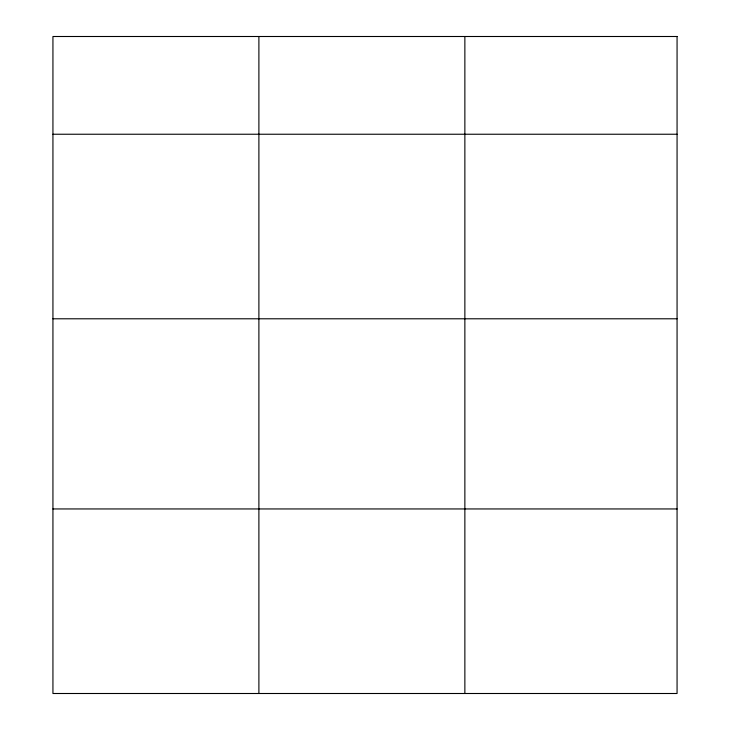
<?xml version="1.0" encoding="UTF-8"?>
<svg xmlns="http://www.w3.org/2000/svg" width="730" height="730" viewBox="0 0 730 730"><rect width="100%" height="100%" fill="white"/><g stroke="black" fill="none" stroke-linecap="round" stroke-linejoin="round"><path stroke-width="1.09" d="M52.934 134.238L677.066 134.238M52.934 318.791L677.066 318.791M52.934 508.947L677.066 508.947M464.864 36.5L464.864 693.5M258.894 36.5L258.894 693.5M677.066 36.5L52.934 36.5L52.934 693.5L677.066 693.5L677.066 36.5"/></g></svg>
